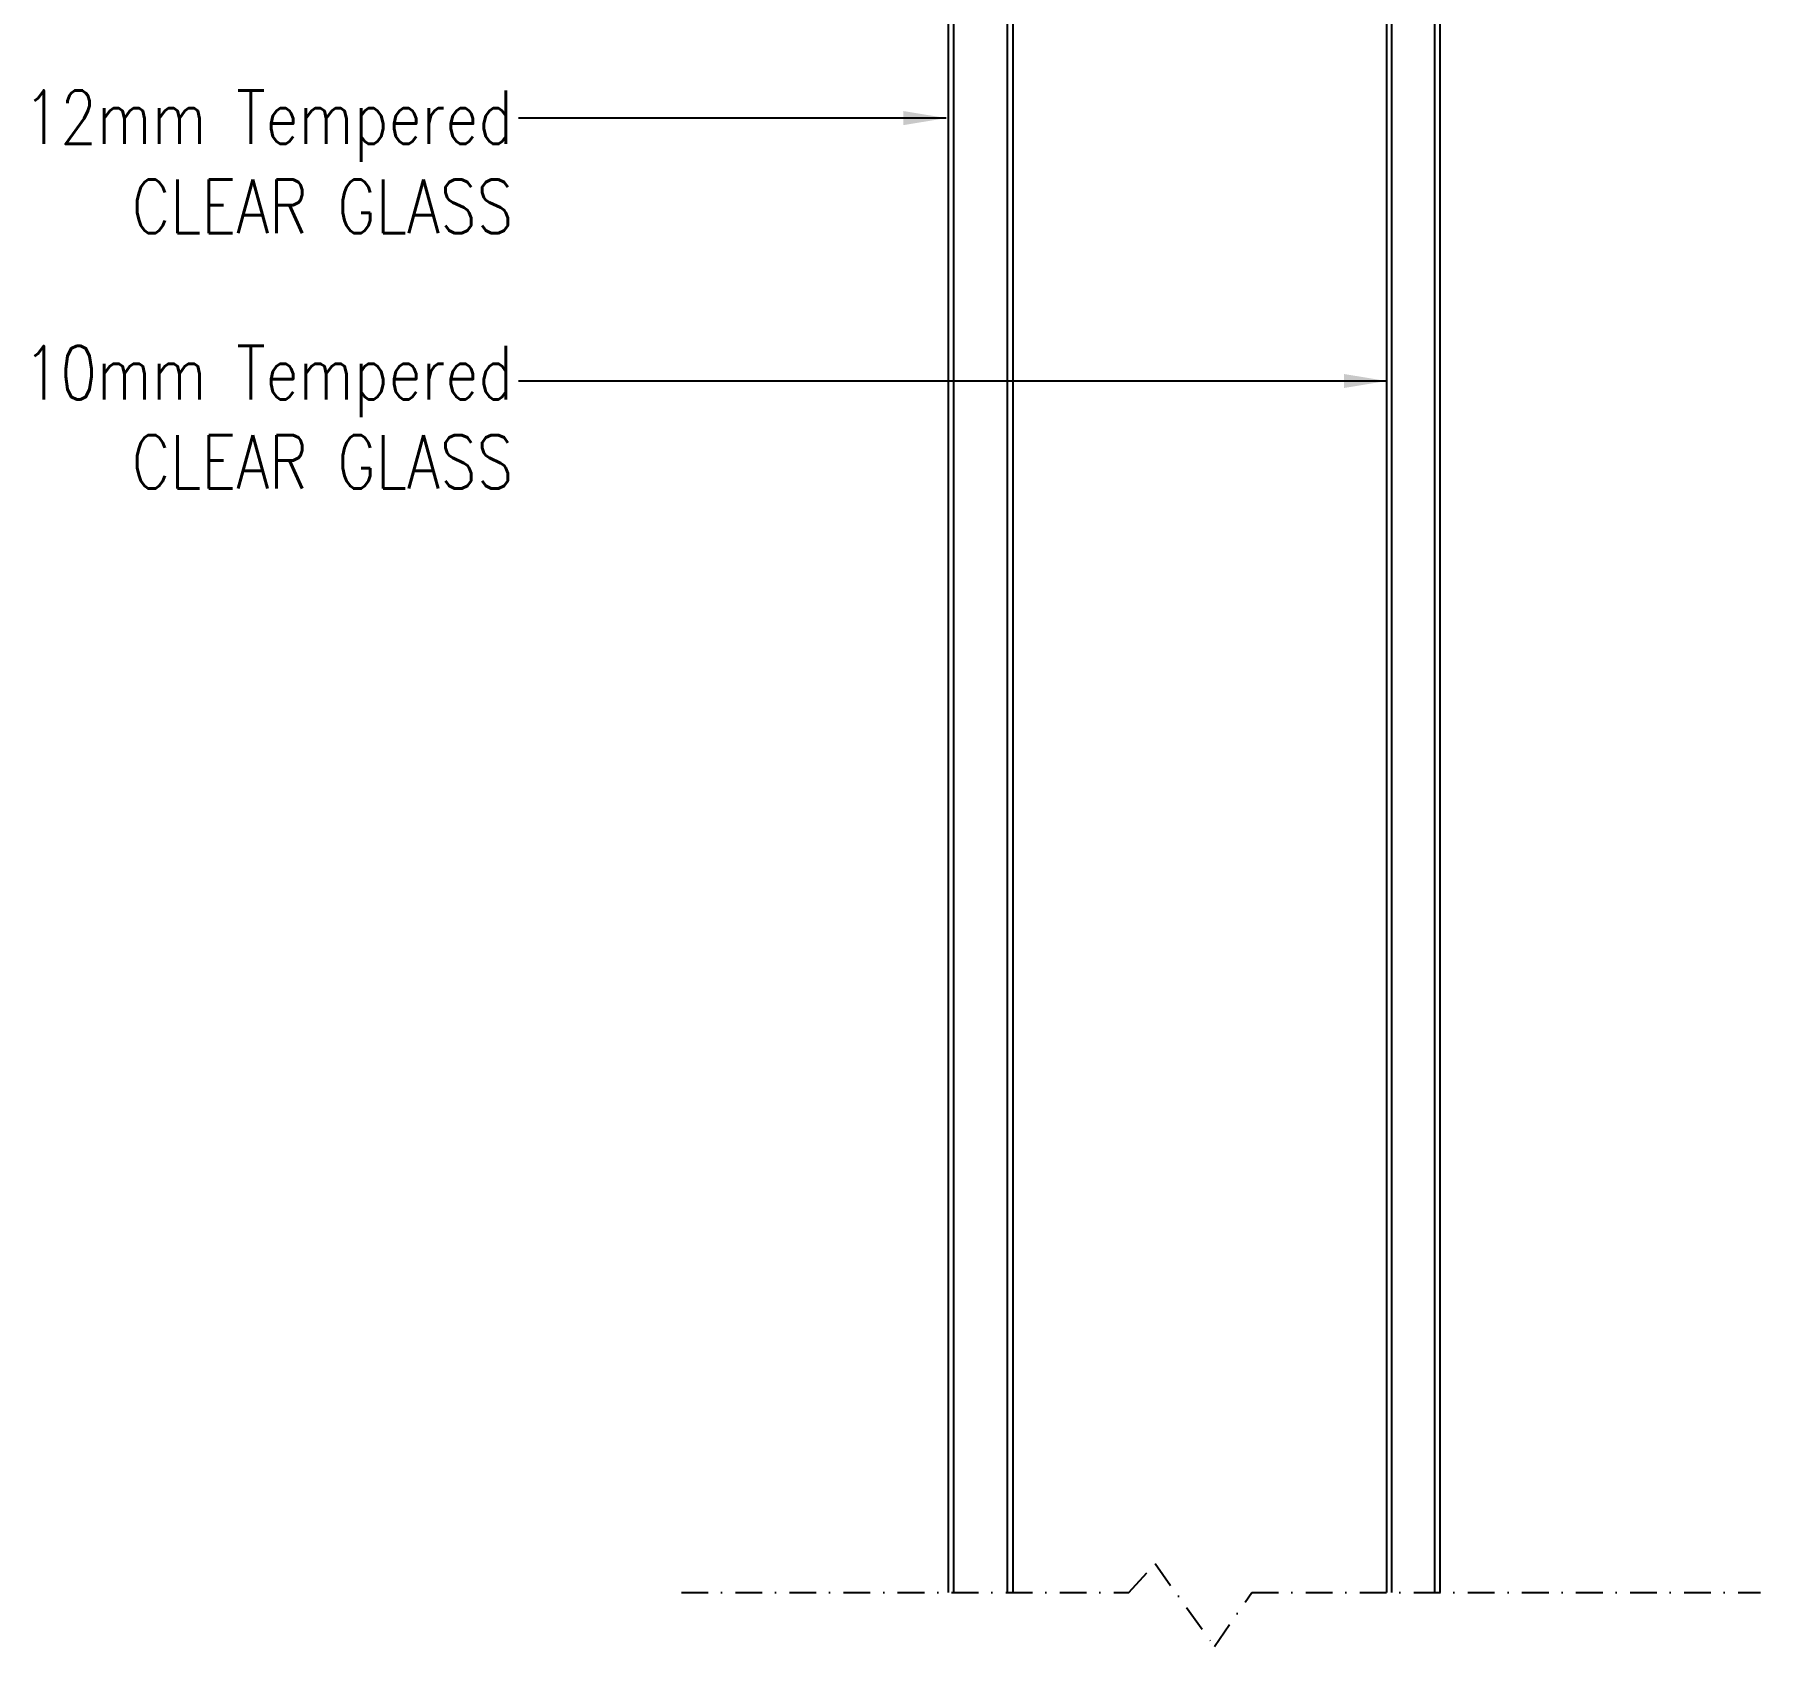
# Model space of a CAD drawing. Header units: millimetres. Extents: x 15742 to 451744, y -68201 to 290383.
# Drawn here: x 18899.4 to 19222, y 286886.3 to 287187.7 of the extents above; entities that cross this region are included whole.
import ezdxf

# ---------------------------------------------------------------- set-up
doc = ezdxf.new("R2010")
doc.units = ezdxf.units.MM
doc.header["$LTSCALE"] = 10
doc.header["$MEASUREMENT"] = 0
doc.linetypes.add('DASHDOT', pattern=[1, 0.5, -0.25, 0, -0.25])
doc.layers.get('0').update_dxf_attribs({"linetype": 'CONTINUOUS'})
for name, color, linetype in [('03ABB', 3, 'CONTINUOUS'), ('03AFP', 3, 'CONTINUOUS'), ('JEB-dim', 7, 'CONTINUOUS')]:
    doc.layers.add(name, color=color, linetype=linetype)
doc.styles.add('DIM', font='ROMANS.shx', dxfattribs={"width": 0.8})
doc.styles.add('Swis721 Lt BT', font='swissl.ttf')
doc.dimstyles.new('1-1', dxfattribs={"dimtxt": 1.5, "dimasz": 1, "dimexe": 0.5, "dimexo": 2, "dimgap": 0.5, "dimtad": 1, "dimdec": 1, "dimrnd": 1, "dimzin": 12, "dimdsep": 46, "dimtxsty": 'Swis721 Lt BT', "dimblk": 'ARCHTICK', "dimcen": 2, "dimdle": 0.5, "dimclrd": 7, "dimclre": 7, "dimclrt": 2, "dimadec": 0, "dimazin": 0, "dimtfac": 1, "dimtdec": 1, "dimtmove": 0, "dimatfit": 3, "dimfxl": 0, "dimtolj": 1, "dimtzin": 0, "dimarcsym": 0})

# ---------------------------------------------------------------- blocks, each defined once
blk = doc.blocks.new('_ARCHTICK')
at = {"color": 0, "linetype": 'ByBlock', "const_width": 0.15}
blk.add_lwpolyline([(-0.5, -0.5), (0.5, 0.5)], dxfattribs=at)

msp = doc.modelspace()

# ---------------------------------------------------------------- linework, layer by layer
at = {"color": 7}
for p, q in [((19071.2925, 286896.3763), (19071.2925, 287318.2573)), ((19081.2925, 286896.3763), (19081.2925, 287318.2573)), ((19153.1625, 286896.3763), (19153.1625, 287318.2573)), ((19161.1625, 286896.3763), (19161.1625, 287318.2573))]:
    msp.add_line(p, q, dxfattribs=at)
at = {"color": 4}
for points in [[(19070.2925, 286896.3763), (19070.2925, 287317.2573), (19071.2925, 287318.2573), (19081.2925, 287318.2573), (19082.2925, 287317.2573), (19082.2925, 286896.3763)], [(19162.1625, 286896.3763), (19162.1625, 287317.2573), (19161.1625, 287318.2573), (19153.1625, 287318.2573), (19152.1625, 287317.2573), (19152.1625, 286896.3763)]]:
    msp.add_lwpolyline(points, dxfattribs=at)
at = {"layer": '03ABB', "color": 5, "linetype": 'DASHDOT'}
msp.add_lwpolyline([(19020.3546, 286896.3763), (19103.9637, 286896.3763), (19108.8714, 286901.777), (19119.9784, 286886.2848), (19126.9525, 286896.3763), (19222.0404, 286896.3763)], dxfattribs=at)

# ---------------------------------------------------------------- texts
at = {"layer": '03AFP', "char_height": 10, "width": 115.317724, "attachment_point": 9, "style": 'DIM'}
for s, insert in [('\\A1;12mm Tempered CLEAR GLASS', (18988.9144, 287150.5555)), ('\\A1;10mm Tempered CLEAR GLASS', (18988.9144, 287102.7987))]:
    msp.add_mtext(s, dxfattribs=dict(at, insert=insert))

# ---------------------------------------------------------------- leaders
at = {"layer": 'JEB-dim'}
for points in [[(19069.8533, 287172.0651), (19018.3345, 287172.0651), (18989.9144, 287172.0651)], [(19152.1625, 287122.9051), (19018.3345, 287122.9051), (18989.9144, 287122.9051)]]:
    msp.add_leader(points, dimstyle='1-1', override={"dimscale": 1, "dimasz": 8, "dimgap": 1, "dimtad": 0}, dxfattribs=at)

doc.saveas('drawing.dxf')
